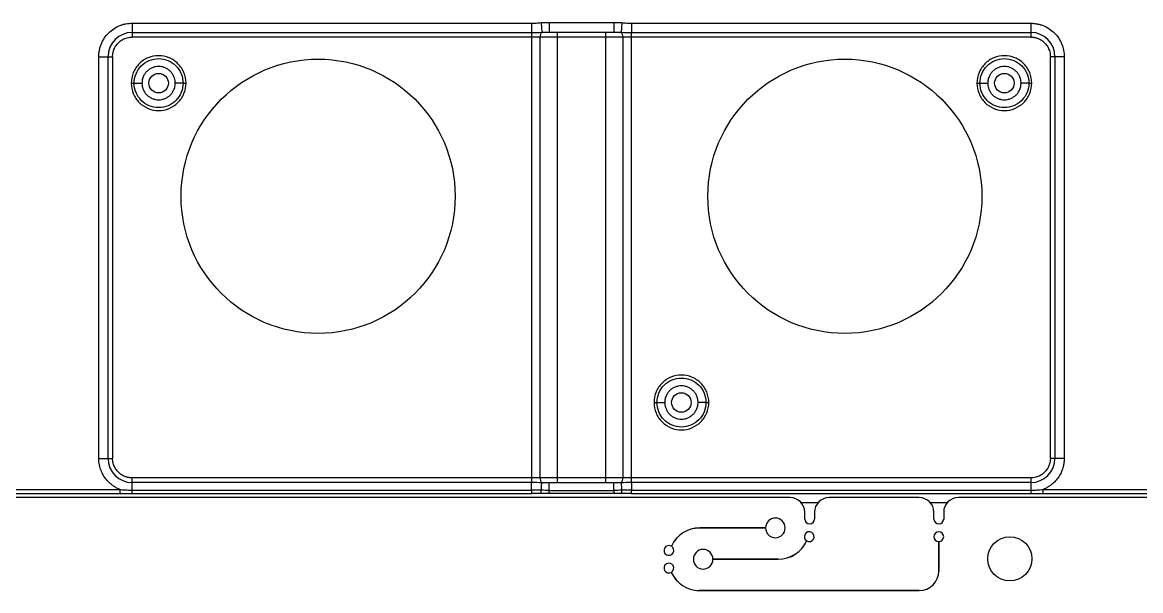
# Model space of a CAD drawing. Header units: millimetres. Extents: x -1 to 1576, y 30 to 633.
# Drawn here: x 249.1 to 363.3, y 270.8 to 328.8 of the extents above; entities that cross this region are included whole.
import ezdxf

# ---------------------------------------------------------------- set-up
doc = ezdxf.new("R2010")
doc.units = ezdxf.units.MM

msp = doc.modelspace()

# ---------------------------------------------------------------- linework, layer by layer
at = {"color": 7, "linetype": 'Continuous', "lineweight": 25}
for p, q in [((260.3, 328.75), (301.11, 328.75)), ((260.3, 328.75), (260.3, 327.33)), ((302.9, 328.83), (309.52, 328.83)), ((311.31, 328.75), (352.12, 328.75)), ((352.12, 328.75), (352.12, 327.33)), ((260.3, 327.8), (301.11, 327.8)), ((352.12, 327.33), (260.3, 327.33)), ((301.11, 327.8), (301.11, 281.86)), ((301.99, 282.33), (301.99, 327.33)), ((302.85, 327.83), (302.9, 327.84)), ((302.9, 327.83), (309.52, 327.83)), ((303.73, 327.83), (303.73, 281.83)), ((308.69, 281.83), (308.69, 327.83)), ((310.44, 327.33), (310.44, 282.33)), ((311.31, 327.8), (352.12, 327.8)), ((311.31, 281.86), (311.31, 327.8)), ((256.89, 284.33), (256.89, 325.33)), ((256.89, 325.33), (258.3, 325.33)), ((257.83, 284.33), (257.83, 325.33)), ((258.3, 325.33), (258.3, 284.33)), ((355.54, 325.33), (354.12, 325.33)), ((354.12, 284.33), (354.12, 325.33)), ((354.59, 325.33), (354.59, 284.33)), ((355.54, 325.33), (355.54, 284.33)), ((256.89, 284.33), (258.3, 284.33)), ((355.54, 284.33), (354.12, 284.33)), ((260.3, 281.09), (260.3, 282.33)), ((352.12, 282.33), (260.3, 282.33)), ((352.12, 282.33), (352.12, 281.09)), ((245.74, 281.16), (259.04, 281.16)), ((301.11, 281.86), (260.3, 281.86)), ((302.9, 281.83), (302.85, 281.83)), ((309.52, 281.83), (302.9, 281.83)), ((309.57, 281.83), (309.52, 281.83)), ((352.12, 281.86), (311.31, 281.86)), ((353.38, 281.16), (366.68, 281.16)), ((327.52, 280.33), (237.08, 280.33)), ((259.04, 280.72), (245.74, 280.72)), ((260.3, 281.09), (301.11, 281.09)), ((301.11, 280.72), (260.3, 280.72)), ((302.9, 281.06), (309.52, 281.06)), ((309.52, 280.73), (302.9, 280.73)), ((311.31, 281.09), (352.12, 281.09)), ((352.12, 280.72), (311.31, 280.72)), ((340.72, 280.33), (331.52, 280.33)), ((435.16, 280.33), (344.72, 280.33)), ((366.68, 280.72), (353.38, 280.72)), ((328.64, 279.83), (330.4, 279.83)), ((329.02, 278.13), (329.02, 278.83)), ((330.02, 278.83), (330.02, 278.13)), ((341.84, 279.83), (343.6, 279.83)), ((342.22, 278.13), (342.22, 278.83)), ((343.22, 278.83), (343.22, 278.13)), ((318.3, 277.24), (325.02, 277.24)), ((325.02, 277.23), (318.3, 277.23)), ((342.72, 272.83), (342.72, 275.83)), ((342.73, 275.83), (342.73, 272.83)), ((319.64, 274.04), (326.32, 274.04)), ((326.32, 274.03), (319.64, 274.03)), ((318.21, 270.84), (340.72, 270.84)), ((340.72, 270.83), (318.21, 270.83))]:
    msp.add_line(p, q, dxfattribs=at)
for centre, radius in [((279.3, 311.08), 14), ((333.12, 311.08), 14), ((349.98, 274.08), 2.25)]:
    msp.add_circle(centre, radius, dxfattribs=at)
at = {"color": 130}
for centre in [(263, 322.63), (349.42, 322.63), (316.42, 290.03)]:
    msp.add_circle(centre, 1, dxfattribs=at)
at = {"color": 7, "linetype": 'Continuous', "lineweight": 25}
for centre, radius, start, end in [((260.3, 325.33), 2.47, 90, 180), ((302.54, 327.41), 0.562, 132.435, 187.8232), ((309.88, 327.41), 0.562, 352.1767, 47.5651), ((352.12, 325.33), 2.47, 0, 90), ((260.3, 284.33), 2.47, 180, 270), ((352.12, 284.33), 2.47, 270, 360), ((302.54, 282.26), 0.562, 172.1767, 227.5651), ((309.88, 282.26), 0.562, 312.435, 7.8232), ((327.52, 278.83), 1.5, 0, 90), ((331.52, 278.83), 1.5, 90, 180), ((340.72, 278.83), 1.5, 0, 90), ((344.72, 278.83), 1.5, 90, 180), ((326.02, 277.23), 1, 180.2864, 179.714), ((329.52, 278.13), 0.5, 180, 0), ((342.72, 278.13), 0.5, 180, 0), ((318.3, 274.03), 3.2, 90.0002, 155.3911), ((318.3, 274.03), 3.19, 90.0002, 155.4086), ((329.48, 276.33), 0.5, 240.4, 239.2487), ((342.72, 276.33), 0.5, 270.573, 269.427), ((315.14, 274.93), 0.5, 60.4208, 59.27), ((326.32, 277.23), 3.2, 270.0002, 335.3842), ((326.32, 277.23), 3.19, 270.0002, 335.4017), ((318.64, 274.03), 1, 0.2867, 359.7138), ((315.14, 273.13), 0.5, 300.7523, 299.6009), ((318.3, 274.03), 3.21, 204.6144, 268.4153), ((318.3, 274.03), 3.2, 204.597, 268.4128), ((340.72, 272.83), 2, 270, 0), ((340.72, 272.83), 2, 270, 360)]:
    msp.add_arc(centre, radius, start, end, dxfattribs=at)
for points, knots in [([(256.89, 325.33), (256.89, 325.39), (256.89, 325.52), (256.9, 325.7), (256.93, 325.88), (256.96, 326.06), (257.01, 326.24), (257.06, 326.42), (257.18, 326.75), (257.43, 327.22), (257.87, 327.76), (258.41, 328.21), (258.92, 328.47), (259.35, 328.62), (259.66, 328.69), (259.98, 328.74), (260.19, 328.74), (260.3, 328.75)], [0, 0, 0, 0, 0.034552, 0.068858, 0.103016, 0.137128, 0.171294, 0.205615, 0.240191, 0.37006, 0.500029, 0.629897, 0.759866, 0.820152, 0.879909, 0.939678, 1, 1, 1, 1]), ([(301.11, 328.75), (301.19, 328.75), (301.35, 328.75), (301.58, 328.76), (301.83, 328.79), (302, 328.8), (302.08, 328.81)], [0, 0, 0, 0, 0.232371, 0.485289, 0.737412, 1, 1, 1, 1]), ([(301.11, 328.75), (301.11, 328.54), (301.11, 328.34), (301.11, 328), (301.11, 327.87), (301.11, 327.8)], [0, 0, 0, 0, 0.5, 0.5, 1, 1, 1, 1]), ([(302.08, 328.81), (302.14, 328.81), (302.26, 328.82), (302.45, 328.83), (302.67, 328.83), (302.82, 328.83), (302.9, 328.83)], [0, 0, 0, 0, 0.207871, 0.443757, 0.707773, 1, 1, 1, 1]), ([(302.08, 328.81), (302.1, 328.57), (302.12, 328.34), (302.15, 327.99), (302.16, 327.86), (302.16, 327.82)], [0, 0, 0, 0, 0.5, 0.5, 1, 1, 1, 1]), ([(302.9, 328.83), (302.9, 328.57), (302.9, 328.31), (302.9, 327.94), (302.9, 327.83), (302.9, 327.83)], [0, 0, 0, 0, 0.5, 0.5, 1, 1, 1, 1]), ([(309.52, 328.83), (309.67, 328.83), (309.95, 328.83), (310.22, 328.81), (310.34, 328.81)], [0, 0, 0, 0, 0.556213, 1, 1, 1, 1]), ([(309.52, 328.83), (309.52, 328.7), (309.52, 328.57), (309.52, 328.33), (309.52, 328.22), (309.52, 328.03), (309.52, 327.96), (309.52, 327.86), (309.52, 327.83), (309.52, 327.83)], [0, 0, 0, 0, 0.25, 0.25, 0.5, 0.5, 0.75, 0.75, 1, 1, 1, 1]), ([(310.34, 328.81), (310.32, 328.57), (310.3, 328.34), (310.27, 327.99), (310.26, 327.86), (310.26, 327.82)], [0, 0, 0, 0, 0.5, 0.5, 1, 1, 1, 1]), ([(310.34, 328.81), (310.42, 328.8), (310.59, 328.79), (310.84, 328.76), (311.08, 328.75), (311.23, 328.75), (311.31, 328.75)], [0, 0, 0, 0, 0.2627497, 0.5148513, 0.7674746, 1, 1, 1, 1]), ([(311.31, 328.75), (311.31, 328.54), (311.31, 328.34), (311.31, 328), (311.31, 327.87), (311.31, 327.8)], [0, 0, 0, 0, 0.5, 0.5, 1, 1, 1, 1]), ([(352.12, 328.75), (352.18, 328.75), (352.31, 328.74), (352.49, 328.73), (352.67, 328.7), (352.85, 328.67), (353.03, 328.63), (353.2, 328.57), (353.54, 328.45), (354.01, 328.21), (354.55, 327.76), (355, 327.22), (355.26, 326.71), (355.41, 326.29), (355.48, 325.97), (355.53, 325.66), (355.53, 325.44), (355.54, 325.33)], [0, 0, 0, 0, 0.034552, 0.068858, 0.103016, 0.137128, 0.171294, 0.205615, 0.240191, 0.37006, 0.500029, 0.629897, 0.759866, 0.820152, 0.879909, 0.939678, 1, 1, 1, 1]), ([(258.3, 325.33), (258.3, 325.38), (258.3, 325.46), (258.32, 325.58), (258.33, 325.71), (258.36, 325.83), (258.4, 325.95), (258.47, 326.16), (258.62, 326.44), (258.88, 326.76), (259.19, 327.02), (259.51, 327.18), (259.8, 327.28), (260.05, 327.32), (260.22, 327.33), (260.3, 327.33)], [0, 0, 0, 0, 0.0402761, 0.0802426, 0.1200582, 0.159883, 0.1998773, 0.2401994, 0.3700431, 0.5000574, 0.6299012, 0.7599156, 0.8401208, 0.919721, 1, 1, 1, 1]), ([(352.12, 327.33), (352.16, 327.33), (352.25, 327.33), (352.37, 327.32), (352.5, 327.3), (352.62, 327.27), (352.74, 327.24), (352.95, 327.16), (353.23, 327.02), (353.54, 326.76), (353.8, 326.44), (353.97, 326.12), (354.06, 325.83), (354.11, 325.58), (354.12, 325.42), (354.12, 325.33)], [0, 0, 0, 0, 0.040276, 0.080243, 0.120058, 0.159883, 0.199877, 0.240199, 0.370043, 0.500057, 0.629901, 0.759916, 0.840121, 0.919721, 1, 1, 1, 1]), ([(265.8, 322.63), (265.8, 323), (265.73, 323.37), (265.45, 324.04), (265.24, 324.35), (264.72, 324.87), (264.41, 325.08), (263.73, 325.36), (263.37, 325.43), (262.63, 325.43), (262.27, 325.36), (261.59, 325.08), (261.28, 324.87), (260.76, 324.35), (260.55, 324.04), (260.27, 323.37), (260.2, 323), (260.2, 322.63)], [0, 0, 0, 0, 0.125, 0.125, 0.25, 0.25, 0.375, 0.375, 0.5, 0.5, 0.625, 0.625, 0.75, 0.75, 0.875, 0.875, 1, 1, 1, 1]), ([(260.5, 322.63), (260.5, 322.96), (260.57, 323.29), (260.82, 323.89), (261, 324.17), (261.46, 324.63), (261.74, 324.82), (262.35, 325.07), (262.67, 325.13), (263.33, 325.13), (263.66, 325.07), (264.26, 324.82), (264.54, 324.63), (265, 324.17), (265.19, 323.89), (265.44, 323.29), (265.5, 322.96), (265.5, 322.63)], [0, 0, 0, 0, 0.125, 0.125, 0.25, 0.25, 0.375, 0.375, 0.5, 0.5, 0.625, 0.625, 0.75, 0.75, 0.875, 0.875, 1, 1, 1, 1]), ([(352.22, 322.63), (352.22, 323), (352.15, 323.37), (351.87, 324.04), (351.66, 324.35), (351.14, 324.87), (350.83, 325.08), (350.15, 325.36), (349.79, 325.43), (349.05, 325.43), (348.69, 325.36), (348.01, 325.08), (347.7, 324.87), (347.18, 324.35), (346.97, 324.04), (346.69, 323.37), (346.62, 323), (346.62, 322.63)], [0, 0, 0, 0, 0.125, 0.125, 0.25, 0.25, 0.375, 0.375, 0.5, 0.5, 0.625, 0.625, 0.75, 0.75, 0.875, 0.875, 1, 1, 1, 1]), ([(346.92, 322.63), (346.92, 322.96), (346.99, 323.29), (347.24, 323.89), (347.42, 324.17), (347.88, 324.63), (348.16, 324.82), (348.77, 325.07), (349.09, 325.13), (349.75, 325.13), (350.08, 325.07), (350.68, 324.82), (350.96, 324.63), (351.42, 324.17), (351.61, 323.89), (351.86, 323.29), (351.92, 322.96), (351.92, 322.63)], [0, 0, 0, 0, 0.125, 0.125, 0.25, 0.25, 0.375, 0.375, 0.5, 0.5, 0.625, 0.625, 0.75, 0.75, 0.875, 0.875, 1, 1, 1, 1]), ([(264.7, 322.63), (264.7, 322.68), (264.7, 322.77), (264.68, 322.9), (264.66, 323.03), (264.62, 323.16), (264.55, 323.35), (264.42, 323.58), (264.21, 323.84), (263.95, 324.06), (263.66, 324.21), (263.34, 324.31), (263, 324.34), (262.67, 324.31), (262.35, 324.21), (262.05, 324.06), (261.79, 323.84), (261.58, 323.58), (261.44, 323.32), (261.35, 323.07), (261.31, 322.86), (261.3, 322.71), (261.3, 322.63)], [0, 0, 0, 0, 0.0251788, 0.0501305, 0.0750109, 0.0999771, 0.1251848, 0.1875885, 0.2500966, 0.3125047, 0.3750147, 0.437474, 0.5000336, 0.5624938, 0.62505, 0.6874501, 0.7499573, 0.8123649, 0.8748674, 0.9166751, 0.9581433, 1, 1, 1, 1]), ([(351.12, 322.63), (351.12, 322.68), (351.12, 322.77), (351.1, 322.9), (351.08, 323.03), (351.04, 323.16), (350.97, 323.35), (350.84, 323.58), (350.63, 323.84), (350.37, 324.06), (350.08, 324.21), (349.76, 324.31), (349.42, 324.34), (349.09, 324.31), (348.77, 324.21), (348.47, 324.06), (348.21, 323.84), (348, 323.58), (347.86, 323.32), (347.77, 323.07), (347.73, 322.86), (347.72, 322.71), (347.72, 322.63)], [0, 0, 0, 0, 0.025179, 0.050131, 0.075011, 0.099977, 0.125185, 0.187589, 0.250097, 0.312505, 0.375016, 0.437475, 0.500035, 0.562495, 0.625051, 0.687451, 0.749958, 0.812365, 0.874867, 0.916675, 0.958144, 1, 1, 1, 1]), ([(260.2, 322.63), (260.28, 322.63), (260.36, 322.63), (260.47, 322.63), (260.5, 322.63), (260.5, 322.63)], [0, 0, 0, 0, 0.5, 0.5, 1, 1, 1, 1]), ([(260.2, 322.63), (260.2, 322.27), (260.27, 321.9), (260.55, 321.22), (260.76, 320.91), (261.28, 320.39), (261.59, 320.19), (262.27, 319.91), (262.63, 319.83), (263.37, 319.83), (263.73, 319.91), (264.41, 320.19), (264.72, 320.39), (265.24, 320.91), (265.45, 321.22), (265.73, 321.9), (265.8, 322.27), (265.8, 322.63)], [0, 0, 0, 0, 0.125, 0.125, 0.25, 0.25, 0.375, 0.375, 0.5, 0.5, 0.625, 0.625, 0.75, 0.75, 0.875, 0.875, 1, 1, 1, 1]), ([(265.5, 322.63), (265.5, 322.31), (265.44, 321.98), (265.19, 321.37), (265, 321.1), (264.54, 320.63), (264.26, 320.45), (263.66, 320.2), (263.33, 320.13), (262.67, 320.13), (262.35, 320.2), (261.74, 320.45), (261.46, 320.63), (261, 321.1), (260.82, 321.37), (260.57, 321.98), (260.5, 322.31), (260.5, 322.63)], [0, 0, 0, 0, 0.125, 0.125, 0.25, 0.25, 0.375, 0.375, 0.5, 0.5, 0.625, 0.625, 0.75, 0.75, 0.875, 0.875, 1, 1, 1, 1]), ([(260.5, 322.63), (260.5, 322.63), (260.59, 322.63), (260.88, 322.63), (261.09, 322.63), (261.3, 322.63)], [0, 0, 0, 0, 0.5, 0.5, 1, 1, 1, 1]), ([(261.3, 322.63), (261.3, 322.59), (261.3, 322.5), (261.32, 322.37), (261.35, 322.24), (261.38, 322.11), (261.45, 321.92), (261.58, 321.68), (261.79, 321.42), (262.05, 321.21), (262.35, 321.05), (262.67, 320.95), (263, 320.92), (263.33, 320.95), (263.66, 321.05), (263.95, 321.21), (264.21, 321.42), (264.42, 321.68), (264.56, 321.95), (264.65, 322.19), (264.69, 322.41), (264.7, 322.56), (264.7, 322.63)], [0, 0, 0, 0, 0.025112, 0.050024, 0.074894, 0.099876, 0.125125, 0.187521, 0.250086, 0.312492, 0.374998, 0.437458, 0.500018, 0.562478, 0.625038, 0.687445, 0.749955, 0.812363, 0.874867, 0.916676, 0.958144, 1, 1, 1, 1]), ([(265.5, 322.63), (265.5, 322.63), (265.41, 322.63), (265.12, 322.63), (264.91, 322.63), (264.7, 322.63)], [0, 0, 0, 0, 0.5, 0.5, 1, 1, 1, 1]), ([(265.5, 322.63), (265.5, 322.63), (265.53, 322.63), (265.64, 322.63), (265.72, 322.63), (265.8, 322.63)], [0, 0, 0, 0, 0.5, 0.5, 1, 1, 1, 1]), ([(346.62, 322.63), (346.7, 322.63), (346.78, 322.63), (346.89, 322.63), (346.92, 322.63), (346.92, 322.63)], [0, 0, 0, 0, 0.5, 0.5, 1, 1, 1, 1]), ([(346.62, 322.63), (346.62, 322.27), (346.69, 321.9), (346.97, 321.22), (347.18, 320.91), (347.7, 320.39), (348.01, 320.19), (348.69, 319.91), (349.05, 319.83), (349.79, 319.83), (350.15, 319.91), (350.83, 320.19), (351.14, 320.39), (351.66, 320.91), (351.87, 321.22), (352.15, 321.9), (352.22, 322.27), (352.22, 322.63)], [0, 0, 0, 0, 0.125, 0.125, 0.25, 0.25, 0.375, 0.375, 0.5, 0.5, 0.625, 0.625, 0.75, 0.75, 0.875, 0.875, 1, 1, 1, 1]), ([(351.92, 322.63), (351.92, 322.31), (351.86, 321.98), (351.61, 321.37), (351.42, 321.1), (350.96, 320.63), (350.68, 320.45), (350.08, 320.2), (349.75, 320.13), (349.09, 320.13), (348.77, 320.2), (348.16, 320.45), (347.88, 320.63), (347.42, 321.1), (347.24, 321.37), (346.99, 321.98), (346.92, 322.31), (346.92, 322.63)], [0, 0, 0, 0, 0.125, 0.125, 0.25, 0.25, 0.375, 0.375, 0.5, 0.5, 0.625, 0.625, 0.75, 0.75, 0.875, 0.875, 1, 1, 1, 1]), ([(346.92, 322.63), (346.92, 322.63), (347.01, 322.63), (347.3, 322.63), (347.51, 322.63), (347.72, 322.63)], [0, 0, 0, 0, 0.5, 0.5, 1, 1, 1, 1]), ([(347.72, 322.63), (347.72, 322.59), (347.72, 322.5), (347.74, 322.37), (347.77, 322.24), (347.8, 322.11), (347.87, 321.92), (348, 321.68), (348.21, 321.42), (348.47, 321.21), (348.77, 321.05), (349.09, 320.95), (349.42, 320.92), (349.75, 320.95), (350.08, 321.05), (350.37, 321.21), (350.63, 321.42), (350.84, 321.68), (350.98, 321.95), (351.07, 322.19), (351.11, 322.41), (351.12, 322.56), (351.12, 322.63)], [0, 0, 0, 0, 0.025112, 0.050024, 0.074894, 0.099876, 0.125125, 0.187521, 0.250086, 0.312492, 0.374998, 0.437458, 0.500018, 0.562478, 0.625038, 0.687445, 0.749955, 0.812363, 0.874867, 0.916676, 0.958144, 1, 1, 1, 1]), ([(351.92, 322.63), (351.92, 322.63), (351.83, 322.63), (351.54, 322.63), (351.33, 322.63), (351.12, 322.63)], [0, 0, 0, 0, 0.5, 0.5, 1, 1, 1, 1]), ([(351.92, 322.63), (351.92, 322.63), (351.95, 322.63), (352.06, 322.63), (352.14, 322.63), (352.22, 322.63)], [0, 0, 0, 0, 0.5, 0.5, 1, 1, 1, 1]), ([(319.22, 290.03), (319.22, 290.4), (319.15, 290.77), (318.87, 291.44), (318.66, 291.75), (318.14, 292.27), (317.83, 292.48), (317.15, 292.76), (316.79, 292.83), (316.05, 292.83), (315.69, 292.76), (315.01, 292.48), (314.7, 292.27), (314.18, 291.75), (313.97, 291.44), (313.69, 290.77), (313.62, 290.4), (313.62, 290.03)], [0, 0, 0, 0, 0.125, 0.125, 0.25, 0.25, 0.375, 0.375, 0.5, 0.5, 0.625, 0.625, 0.75, 0.75, 0.875, 0.875, 1, 1, 1, 1]), ([(313.92, 290.03), (313.92, 290.36), (313.99, 290.69), (314.24, 291.29), (314.42, 291.57), (314.88, 292.03), (315.16, 292.22), (315.77, 292.47), (316.09, 292.53), (316.75, 292.53), (317.08, 292.47), (317.68, 292.22), (317.96, 292.03), (318.42, 291.57), (318.61, 291.29), (318.86, 290.69), (318.92, 290.36), (318.92, 290.03)], [0, 0, 0, 0, 0.125, 0.125, 0.25, 0.25, 0.375, 0.375, 0.5, 0.5, 0.625, 0.625, 0.75, 0.75, 0.875, 0.875, 1, 1, 1, 1]), ([(318.12, 290.03), (318.12, 290.08), (318.12, 290.17), (318.1, 290.3), (318.08, 290.43), (318.04, 290.56), (317.97, 290.75), (317.84, 290.98), (317.63, 291.24), (317.37, 291.46), (317.08, 291.61), (316.76, 291.71), (316.42, 291.74), (316.09, 291.71), (315.77, 291.61), (315.47, 291.46), (315.21, 291.24), (315, 290.98), (314.86, 290.72), (314.77, 290.47), (314.73, 290.26), (314.72, 290.11), (314.72, 290.03)], [0, 0, 0, 0, 0.025179, 0.050131, 0.075011, 0.099977, 0.125185, 0.187588, 0.250097, 0.312505, 0.375015, 0.437475, 0.500034, 0.562494, 0.62505, 0.68745, 0.749957, 0.812365, 0.874868, 0.916675, 0.958143, 1, 1, 1, 1]), ([(313.62, 290.03), (313.7, 290.03), (313.78, 290.03), (313.89, 290.03), (313.92, 290.03), (313.92, 290.03)], [0, 0, 0, 0, 0.5, 0.5, 1, 1, 1, 1]), ([(313.62, 290.03), (313.62, 289.67), (313.69, 289.3), (313.97, 288.62), (314.18, 288.31), (314.7, 287.79), (315.01, 287.59), (315.69, 287.31), (316.05, 287.23), (316.79, 287.23), (317.15, 287.31), (317.83, 287.59), (318.14, 287.79), (318.66, 288.31), (318.87, 288.62), (319.15, 289.3), (319.22, 289.67), (319.22, 290.03)], [0, 0, 0, 0, 0.125, 0.125, 0.25, 0.25, 0.375, 0.375, 0.5, 0.5, 0.625, 0.625, 0.75, 0.75, 0.875, 0.875, 1, 1, 1, 1]), ([(318.92, 290.03), (318.92, 289.71), (318.86, 289.38), (318.61, 288.77), (318.42, 288.5), (317.96, 288.03), (317.68, 287.85), (317.08, 287.6), (316.75, 287.53), (316.09, 287.53), (315.77, 287.6), (315.16, 287.85), (314.88, 288.03), (314.42, 288.5), (314.24, 288.77), (313.99, 289.38), (313.92, 289.71), (313.92, 290.03)], [0, 0, 0, 0, 0.125, 0.125, 0.25, 0.25, 0.375, 0.375, 0.5, 0.5, 0.625, 0.625, 0.75, 0.75, 0.875, 0.875, 1, 1, 1, 1]), ([(313.92, 290.03), (313.92, 290.03), (314.01, 290.03), (314.3, 290.03), (314.51, 290.03), (314.72, 290.03)], [0, 0, 0, 0, 0.5, 0.5, 1, 1, 1, 1]), ([(314.72, 290.03), (314.72, 289.99), (314.72, 289.9), (314.74, 289.77), (314.77, 289.64), (314.8, 289.51), (314.87, 289.32), (315, 289.08), (315.21, 288.82), (315.47, 288.61), (315.77, 288.45), (316.09, 288.35), (316.42, 288.32), (316.75, 288.35), (317.08, 288.45), (317.37, 288.61), (317.63, 288.82), (317.84, 289.08), (317.98, 289.35), (318.07, 289.59), (318.11, 289.81), (318.12, 289.96), (318.12, 290.03)], [0, 0, 0, 0, 0.025112, 0.050025, 0.074894, 0.099876, 0.125125, 0.187521, 0.250086, 0.312492, 0.374998, 0.437458, 0.500018, 0.562478, 0.625038, 0.687445, 0.749955, 0.812363, 0.874867, 0.916676, 0.958144, 1, 1, 1, 1]), ([(318.92, 290.03), (318.92, 290.03), (318.83, 290.03), (318.54, 290.03), (318.33, 290.03), (318.12, 290.03)], [0, 0, 0, 0, 0.5, 0.5, 1, 1, 1, 1]), ([(318.92, 290.03), (318.92, 290.03), (318.83, 290.03), (318.54, 290.03), (318.33, 290.03), (318.12, 290.03)], [0, 0, 0, 0, 0.5, 0.5, 1, 1, 1, 1]), ([(318.92, 290.03), (318.92, 290.03), (318.95, 290.03), (319.06, 290.03), (319.14, 290.03), (319.22, 290.03)], [0, 0, 0, 0, 0.5, 0.5, 1, 1, 1, 1]), ([(259.04, 281.16), (258.99, 281.18), (258.89, 281.22), (258.74, 281.3), (258.59, 281.37), (258.45, 281.46), (258.31, 281.55), (258.09, 281.73), (257.79, 282), (257.47, 282.41), (257.21, 282.86), (257.04, 283.29), (256.95, 283.67), (256.9, 284), (256.89, 284.22), (256.89, 284.33)], [0, 0, 0, 0, 0.040883, 0.08158, 0.122187, 0.162802, 0.203521, 0.244441, 0.372171, 0.500035, 0.627766, 0.75563, 0.837187, 0.918385, 1, 1, 1, 1]), ([(260.3, 282.33), (260.26, 282.33), (260.17, 282.34), (260.05, 282.35), (259.93, 282.37), (259.8, 282.39), (259.68, 282.43), (259.48, 282.5), (259.19, 282.65), (258.88, 282.91), (258.62, 283.23), (258.45, 283.55), (258.36, 283.83), (258.31, 284.08), (258.3, 284.25), (258.3, 284.33)], [0, 0, 0, 0, 0.040276, 0.080243, 0.120058, 0.159883, 0.199877, 0.240199, 0.370043, 0.500057, 0.629901, 0.759916, 0.840121, 0.919721, 1, 1, 1, 1]), ([(354.12, 284.33), (354.12, 284.29), (354.12, 284.21), (354.11, 284.08), (354.09, 283.96), (354.06, 283.84), (354.02, 283.72), (353.95, 283.51), (353.81, 283.23), (353.54, 282.91), (353.23, 282.65), (352.91, 282.48), (352.62, 282.39), (352.37, 282.34), (352.21, 282.34), (352.12, 282.33)], [0, 0, 0, 0, 0.040276, 0.080243, 0.120058, 0.159883, 0.199877, 0.240199, 0.370043, 0.500057, 0.629901, 0.759916, 0.840121, 0.919721, 1, 1, 1, 1]), ([(355.54, 284.33), (355.53, 284.28), (355.53, 284.17), (355.52, 284), (355.5, 283.84), (355.47, 283.67), (355.44, 283.51), (355.36, 283.24), (355.22, 282.86), (354.96, 282.41), (354.63, 282), (354.29, 281.69), (353.97, 281.46), (353.69, 281.29), (353.48, 281.2), (353.38, 281.16)], [0, 0, 0, 0, 0.040883, 0.08158, 0.122187, 0.162802, 0.203521, 0.244441, 0.372171, 0.500035, 0.627766, 0.75563, 0.837187, 0.918385, 1, 1, 1, 1]), ([(259.04, 281.16), (259.04, 281.07), (259.04, 280.98), (259.04, 280.82), (259.04, 280.76), (259.04, 280.72)], [0, 0, 0, 0, 0.5, 0.5, 1, 1, 1, 1]), ([(259.04, 281.16), (259.13, 281.15), (259.3, 281.13), (259.55, 281.11), (259.8, 281.1), (260.05, 281.09), (260.22, 281.09), (260.3, 281.09)], [0, 0, 0, 0, 0.206312, 0.408164, 0.606837, 0.80366, 1, 1, 1, 1]), ([(301.11, 281.09), (301.11, 281.26), (301.11, 281.43), (301.11, 281.7), (301.11, 281.8), (301.11, 281.86)], [0, 0, 0, 0, 0.5, 0.5, 1, 1, 1, 1]), ([(302.1, 281.07), (302.12, 281.26), (302.13, 281.44), (302.15, 281.72), (302.16, 281.81), (302.16, 281.84)], [0, 0, 0, 0, 0.5, 0.5, 1, 1, 1, 1]), ([(302.9, 281.06), (302.9, 281.28), (302.9, 281.48), (302.9, 281.76), (302.9, 281.83), (302.9, 281.83)], [0, 0, 0, 0, 0.5, 0.5, 1, 1, 1, 1]), ([(309.52, 281.06), (309.52, 281.28), (309.52, 281.48), (309.52, 281.76), (309.52, 281.83), (309.52, 281.83)], [0, 0, 0, 0, 0.5, 0.5, 1, 1, 1, 1]), ([(310.26, 281.84), (310.26, 281.81), (310.27, 281.72), (310.29, 281.44), (310.31, 281.26), (310.32, 281.07)], [0, 0, 0, 0, 0.5, 0.5, 1, 1, 1, 1]), ([(311.31, 281.86), (311.31, 281.8), (311.31, 281.7), (311.31, 281.43), (311.31, 281.26), (311.31, 281.09)], [0, 0, 0, 0, 0.5, 0.5, 1, 1, 1, 1]), ([(352.12, 281.09), (352.22, 281.09), (352.43, 281.09), (352.74, 281.1), (353.06, 281.12), (353.27, 281.15), (353.38, 281.16)], [0, 0, 0, 0, 0.2454569, 0.4921991, 0.7428677, 1, 1, 1, 1]), ([(353.38, 280.72), (353.38, 280.76), (353.38, 280.82), (353.38, 280.98), (353.38, 281.07), (353.38, 281.16)], [0, 0, 0, 0, 0.5, 0.5, 1, 1, 1, 1]), ([(260.3, 280.72), (260.21, 280.72), (260, 280.72), (259.67, 280.72), (259.34, 280.72), (259.13, 280.72), (259.04, 280.72)], [0, 0, 0, 0, 0.221378, 0.492164, 0.7995, 1, 1, 1, 1]), ([(302.11, 280.73), (301.92, 280.73), (301.58, 280.73), (301.25, 280.73), (301.11, 280.72)], [0, 0, 0, 0, 0.580575, 1, 1, 1, 1]), ([(302.9, 280.73), (302.75, 280.73), (302.49, 280.73), (302.23, 280.73), (302.11, 280.73)], [0, 0, 0, 0, 0.548125, 1, 1, 1, 1]), ([(310.31, 280.73), (310.19, 280.73), (309.93, 280.73), (309.67, 280.73), (309.52, 280.73)], [0, 0, 0, 0, 0.452244, 1, 1, 1, 1]), ([(311.31, 280.72), (311.17, 280.73), (310.84, 280.73), (310.51, 280.73), (310.31, 280.73)], [0, 0, 0, 0, 0.420474, 1, 1, 1, 1]), ([(353.38, 280.72), (353.3, 280.72), (353.08, 280.72), (352.76, 280.72), (352.42, 280.72), (352.21, 280.72), (352.12, 280.72)], [0, 0, 0, 0, 0.200515, 0.50786, 0.778848, 1, 1, 1, 1])]:
    msp.add_open_spline(points, degree=3, knots=knots, dxfattribs=at)
for points in [[(301.11, 327.8), (301.48, 327.8), (301.84, 327.81), (302.16, 327.82)], [(302.16, 327.82), (302.4, 327.83), (302.64, 327.83), (302.9, 327.83)], [(309.52, 327.83), (309.78, 327.83), (310.02, 327.83), (310.26, 327.82)], [(310.26, 327.82), (310.58, 327.81), (310.95, 327.8), (311.31, 327.8)], [(302.16, 281.84), (301.84, 281.85), (301.48, 281.86), (301.11, 281.86)], [(302.9, 281.83), (302.64, 281.83), (302.4, 281.83), (302.16, 281.84)], [(310.26, 281.84), (310.02, 281.83), (309.78, 281.83), (309.52, 281.83)], [(311.31, 281.86), (310.95, 281.86), (310.58, 281.85), (310.26, 281.84)], [(260.3, 280.72), (260.3, 280.8), (260.3, 280.93), (260.3, 281.09)], [(301.11, 281.09), (301.11, 280.93), (301.11, 280.8), (301.11, 280.72)], [(302.1, 281.07), (301.76, 281.08), (301.44, 281.09), (301.11, 281.09)], [(302.11, 280.73), (302.11, 280.8), (302.1, 280.93), (302.1, 281.07)], [(302.9, 281.06), (302.64, 281.06), (302.37, 281.07), (302.1, 281.07)], [(302.9, 280.73), (302.9, 280.8), (302.9, 280.92), (302.9, 281.06)], [(310.32, 281.07), (310.05, 281.07), (309.79, 281.06), (309.52, 281.06)], [(309.52, 281.06), (309.52, 280.92), (309.52, 280.8), (309.52, 280.73)], [(310.31, 280.73), (310.32, 280.8), (310.32, 280.93), (310.32, 281.07)], [(311.31, 281.09), (310.99, 281.09), (310.66, 281.08), (310.32, 281.07)], [(311.31, 280.72), (311.31, 280.8), (311.31, 280.93), (311.31, 281.09)], [(352.12, 281.09), (352.12, 280.93), (352.12, 280.8), (352.12, 280.72)]]:
    msp.add_open_spline(points, degree=3, dxfattribs=at)

doc.saveas('drawing.dxf')
